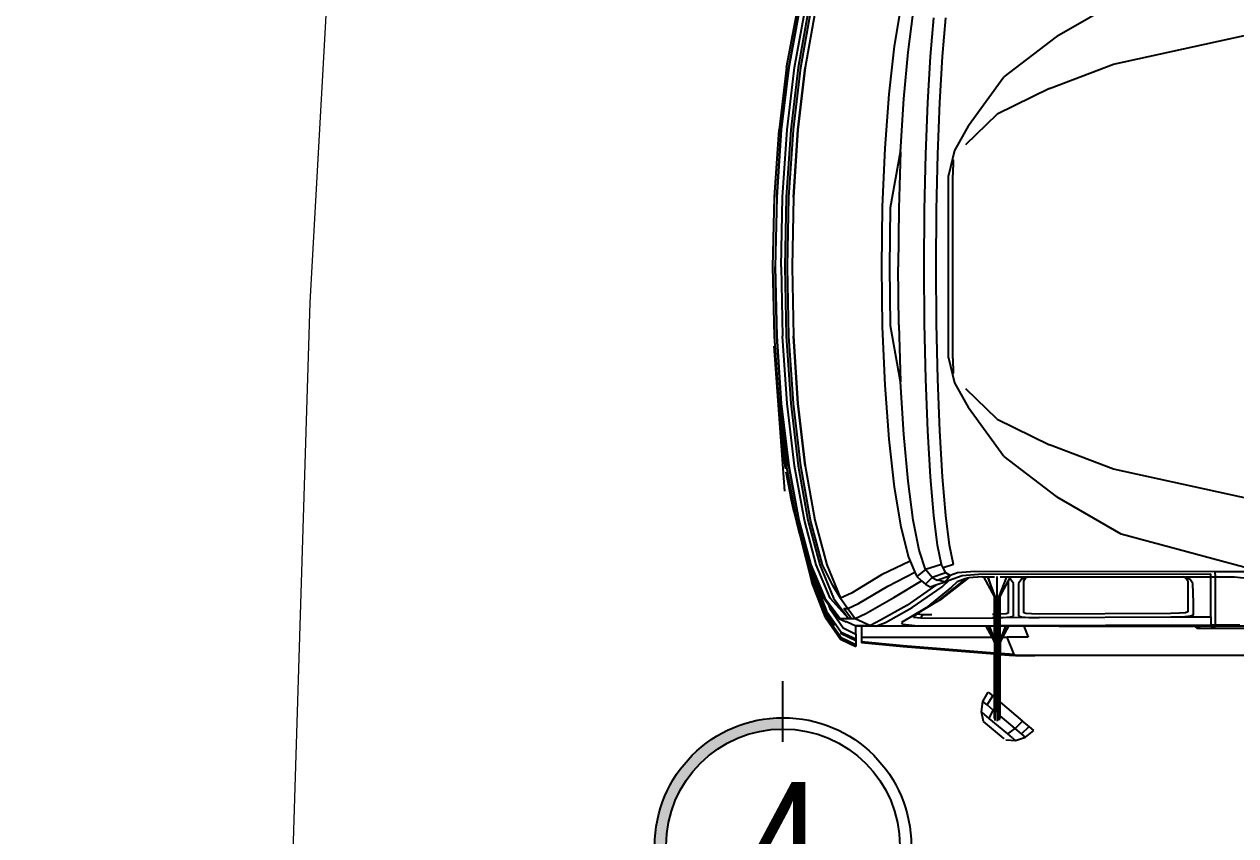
# Model space of a CAD drawing. Extents: x -28 to 149, y -33 to 76.
# Drawn here: x -8.627 to -4.369, y 25.161 to 28.013 of the extents above; entities that cross this region are included whole.
import ezdxf
from ezdxf.enums import TextEntityAlignment as Align

# ---------------------------------------------------------------- set-up
doc = ezdxf.new("R2010")
doc.units = 0
doc.linetypes.add('CENTER', pattern=[2, 1.25, -0.25, 0.25, -0.25])
for name, color, linetype in [('arq-aceras', 250, 'Continuous'), ('arq-carros', 8, 'Continuous'), ('arq-ejes-circulo', 3, 'Continuous'), ('arq-ejes-text', 2, 'Continuous')]:
    doc.layers.add(name, color=color, linetype=linetype)
doc.styles.add('dape 2', font='ARIALN.TTF', dxfattribs={"height": 2.5})

# ---------------------------------------------------------------- blocks, each defined once
blk = doc.blocks.new('*U156')
at = {"linetype": 'Continuous'}
h = blk.add_hatch(color=251, dxfattribs=at)
h.paths.add_polyline_path([(0.1643, 0.326), (0.1803, 0.326, -0.414214), (0, 0.1457), (0, 0.1617, 0.414214)])
h.paths.add_polyline_path([(-0.1643, 0.326), (-0.1803, 0.326, -0.414214), (0, 0.5063), (0, 0.4903, 0.414214)])
for p, q in [((0, 0.5577), (0, 0.4724)), ((0, 0.5432), (0, 0.4579)), ((-0.1464, 0.326), (-0.2317, 0.326)), ((0.1464, 0.326), (0.2317, 0.326)), ((0, 0.1796), (0, 0.0943))]:
    blk.add_line(p, q, dxfattribs=at)
at = {"linetype": 'CENTER', "ltscale": 0.7}
blk.add_line((0, 0.1457), (0, 0.1457), dxfattribs=at)
at = {"linetype": 'Continuous'}
for radius in [0.1803, 0.1643]:
    blk.add_circle((0, 0.326), radius, dxfattribs=at)
blk = doc.blocks.new('09')
for p, q in [((-4.4252, 0.9395), (-4.6501, 0.809)), ((-5.1977, 0.9151), (-5.2211, 0.7751)), ((-5.5991, 0.7003), (-5.5629, 0.8919)), ((-5.5566, 0.8913), (-5.5918, 0.6999)), ((-5.5918, 0.6999), (-5.5566, 0.8913)), ((-5.5716, 0.6999), (-5.537, 0.8913)), ((-5.5243, 0.8913), (-5.559, 0.6999)), ((-5.5497, 0.6999), (-5.5151, 0.8913)), ((-5.4996, 0.8913), (-5.5338, 0.6999)), ((-5.1724, 0.7541), (-5.1542, 0.8916)), ((-5.0937, 0.7388), (-5.0823, 0.8744)), ((-5.0516, 0.7388), (-5.0402, 0.8744)), ((-4.6519, 0.8079), (-4.6501, 0.809)), ((-4.451, 0.7117), (-3.9082, 0.8304)), ((-5.2211, 0.7751), (-5.2403, 0.6068)), ((-4.6519, 0.8079), (-4.8358, 0.6674)), ((-5.1874, 0.5897), (-5.1724, 0.7541)), ((-5.1031, 0.5772), (-5.0937, 0.7388)), ((-5.061, 0.5772), (-5.0516, 0.7388)), ((-5.5991, 0.7003), (-5.6259, 0.4817)), ((-5.618, 0.4815), (-5.5918, 0.6999)), ((-5.5918, 0.6999), (-5.6179, 0.4815)), ((-5.5974, 0.4815), (-5.5716, 0.6999)), ((-5.559, 0.6999), (-5.5847, 0.4815)), ((-5.5754, 0.4815), (-5.5497, 0.6999)), ((-5.5338, 0.6999), (-5.5593, 0.4815)), ((-5.5593, 0.4815), (-5.5338, 0.6999)), ((-4.675, 0.6269), (-4.451, 0.7117)), ((-4.9603, 0.4962), (-4.8358, 0.6674)), ((-5.2403, 0.6068), (-5.2546, 0.4165)), ((-4.675, 0.6269), (-4.8589, 0.536)), ((-5.1986, 0.4044), (-5.1874, 0.5897)), ((-5.1101, 0.3956), (-5.1031, 0.5772)), ((-5.068, 0.3956), (-5.061, 0.5772)), ((-4.9694, 0.4297), (-4.8589, 0.536)), ((-5.6424, 0.2446), (-5.6259, 0.4817)), ((-5.6179, 0.4815), (-5.6341, 0.2445)), ((-5.6341, 0.2445), (-5.618, 0.4815)), ((-5.6132, 0.2445), (-5.5974, 0.4815)), ((-5.5847, 0.4815), (-5.6005, 0.2445)), ((-5.5912, 0.2445), (-5.5754, 0.4815)), ((-5.5593, 0.4815), (-5.575, 0.2445)), ((-5.575, 0.2445), (-5.5593, 0.4815)), ((-4.9603, 0.4962), (-5.0098, 0.4089)), ((-5.2546, 0.4165), (-5.2634, 0.2112)), ((-5.2344, 0.2081), (-5.1986, 0.4044)), ((-5.1986, 0.4044), (-5.2054, 0.205)), ((-5.1144, 0.2004), (-5.1101, 0.3956)), ((-5.0723, 0.2004), (-5.068, 0.3956)), ((-5.0098, 0.4089), (-5.0304, 0.3206)), ((-5.0144, 0.3755), (-5.0148, 0.3229)), ((-5.0304, -0.3202), (-5.0304, 0.3206)), ((-5.0148, -0.3225), (-5.0148, 0.3229)), ((-5.648, 0.0002), (-5.6424, 0.2446)), ((-5.6341, 0.2445), (-5.6395, 0.0002)), ((-5.6341, 0.2445), (-5.6395, 0.0002)), ((-5.6341, 0.2445), (-5.6341, 0.2445)), ((-5.6186, 0.0002), (-5.6132, 0.2445)), ((-5.6005, 0.2445), (-5.6059, 0.0002)), ((-5.5966, 0.0002), (-5.5912, 0.2445)), ((-5.575, 0.2445), (-5.5803, 0.0002)), ((-5.2634, 0.2112), (-5.2664, 0.0002)), ((-5.2371, 0.0002), (-5.2344, 0.2081)), ((-5.2054, 0.205), (-5.2078, 0.0002)), ((-5.1159, 0.0002), (-5.1144, 0.2004)), ((-5.0738, 0.0002), (-5.0723, 0.2004)), ((-5.6424, -0.2443), (-5.648, 0.0002)), ((-5.6395, 0.0002), (-5.6341, -0.2442)), ((-5.6341, -0.2442), (-5.6395, 0.0002)), ((-5.6186, 0.0002), (-5.6132, -0.2442)), ((-5.6059, 0.0002), (-5.6005, -0.2442)), ((-5.5912, -0.2442), (-5.5966, 0.0002)), ((-5.5803, 0.0002), (-5.575, -0.2442)), ((-5.2664, 0.0002), (-5.2634, -0.2109)), ((-5.2344, -0.2078), (-5.2371, 0.0002)), ((-5.2054, -0.2047), (-5.2078, 0.0002)), ((-5.1144, -0.2001), (-5.1159, 0.0002)), ((-5.0723, -0.2001), (-5.0738, 0.0002)), ((-5.2634, -0.2109), (-5.2546, -0.4162)), ((-5.1986, -0.4041), (-5.2344, -0.2078)), ((-5.2054, -0.2047), (-5.1986, -0.4041)), ((-5.1101, -0.3952), (-5.1144, -0.2001)), ((-5.068, -0.3952), (-5.0723, -0.2001)), ((-5.6259, -0.4814), (-5.6424, -0.2443)), ((-5.6341, -0.2442), (-5.6179, -0.4811)), ((-5.618, -0.4811), (-5.6341, -0.2442)), ((-5.5974, -0.4811), (-5.6132, -0.2442)), ((-5.6005, -0.2442), (-5.5847, -0.4811)), ((-5.5754, -0.4811), (-5.5912, -0.2442)), ((-5.575, -0.2442), (-5.5593, -0.4811)), ((-5.5593, -0.4811), (-5.575, -0.2442)), ((-5.6053, -0.7888), (-5.6425, -0.2796)), ((-5.0304, -0.3202), (-5.0098, -0.4086)), ((-5.0148, -0.3225), (-5.0144, -0.3752)), ((-5.2546, -0.4162), (-5.2403, -0.6064)), ((-5.1874, -0.5893), (-5.1986, -0.4041)), ((-5.1031, -0.5768), (-5.1101, -0.3952)), ((-5.061, -0.5768), (-5.068, -0.3952)), ((-5.0098, -0.4086), (-4.9603, -0.4959)), ((-4.8589, -0.5356), (-4.9694, -0.4293)), ((-5.6259, -0.4814), (-5.5991, -0.6999)), ((-5.6201, -0.5699), (-5.6254, -0.5041)), ((-5.6254, -0.5041), (-5.6165, -0.6052)), ((-5.6167, -0.6036), (-5.6254, -0.5041)), ((-5.6251, -0.4814), (-5.6244, -0.4813)), ((-5.6227, -0.4813), (-5.6211, -0.4813)), ((-5.6196, -0.4813), (-5.618, -0.4812)), ((-5.618, -0.4812), (-5.618, -0.4811)), ((-5.5918, -0.6996), (-5.618, -0.4812)), ((-5.6179, -0.4811), (-5.5918, -0.6996)), ((-5.5716, -0.6996), (-5.5974, -0.4811)), ((-5.5847, -0.4811), (-5.559, -0.6996)), ((-5.5497, -0.6996), (-5.5754, -0.4811)), ((-5.5593, -0.4811), (-5.5338, -0.6996)), ((-5.5338, -0.6996), (-5.5593, -0.4811)), ((-4.8358, -0.6671), (-4.9603, -0.4959)), ((-4.8589, -0.5356), (-4.675, -0.6266)), ((-5.6178, -0.5941), (-5.6201, -0.5699)), ((-5.6201, -0.5699), (-5.6177, -0.5948)), ((-5.6177, -0.5948), (-5.6178, -0.5941)), ((-5.6177, -0.5948), (-5.6165, -0.6054)), ((-5.1724, -0.7538), (-5.1874, -0.5893)), ((-5.0937, -0.7384), (-5.1031, -0.5768)), ((-5.0516, -0.7384), (-5.061, -0.5768)), ((-5.6165, -0.6054), (-5.6167, -0.6036)), ((-5.6167, -0.6036), (-5.6165, -0.6052)), ((-5.6165, -0.6052), (-5.6161, -0.6088)), ((-5.6164, -0.6065), (-5.6165, -0.6054)), ((-5.6164, -0.6065), (-5.6164, -0.6067)), ((-5.6164, -0.6067), (-5.6161, -0.6088)), ((-5.616, -0.61), (-5.6161, -0.6088)), ((-5.6158, -0.6114), (-5.616, -0.61)), ((-5.6158, -0.6114), (-5.6155, -0.6141)), ((-5.6155, -0.6141), (-5.6155, -0.6145)), ((-5.6155, -0.6145), (-5.6146, -0.6224)), ((-5.6155, -0.6145), (-5.6137, -0.6296)), ((-5.6146, -0.6224), (-5.6134, -0.6321)), ((-5.6137, -0.6297), (-5.6137, -0.6296)), ((-5.6137, -0.6297), (-5.6129, -0.6364)), ((-5.6115, -0.6469), (-5.6137, -0.6297)), ((-5.6134, -0.6321), (-5.6129, -0.6364)), ((-5.6129, -0.6364), (-5.6127, -0.6381)), ((-5.6124, -0.64), (-5.6127, -0.6381)), ((-5.2403, -0.6064), (-5.2211, -0.7748)), ((-4.451, -0.7114), (-4.675, -0.6266)), ((-5.6124, -0.6403), (-5.6124, -0.64)), ((-5.6123, -0.6409), (-5.6124, -0.6403)), ((-5.612, -0.6432), (-5.6123, -0.6409)), ((-5.612, -0.6435), (-5.612, -0.6432)), ((-5.6119, -0.6442), (-5.612, -0.6435)), ((-5.6119, -0.6444), (-5.6119, -0.6442)), ((-5.6119, -0.6444), (-5.6118, -0.6446)), ((-5.6118, -0.6449), (-5.6118, -0.6446)), ((-5.6116, -0.6462), (-5.6118, -0.6449)), ((-5.6116, -0.6462), (-5.6098, -0.6601)), ((-5.6113, -0.6478), (-5.6115, -0.6469)), ((-5.6111, -0.6494), (-5.6113, -0.6478)), ((-5.6108, -0.652), (-5.6111, -0.6494)), ((-5.6111, -0.6494), (-5.6098, -0.6601)), ((-5.6061, -0.6859), (-5.6108, -0.652)), ((-5.6108, -0.652), (-5.6095, -0.6609)), ((-5.6098, -0.6601), (-5.6092, -0.6649)), ((-5.6023, -0.711), (-5.6095, -0.6609)), ((-5.6027, -0.7082), (-5.6095, -0.6609)), ((-5.6076, -0.6758), (-5.6092, -0.6649)), ((-5.6074, -0.6771), (-5.6076, -0.6758)), ((-5.6074, -0.6771), (-5.6068, -0.6816)), ((-4.8358, -0.6671), (-4.6519, -0.8076)), ((-5.6061, -0.6859), (-5.6068, -0.6816)), ((-5.6058, -0.6883), (-5.6061, -0.6859)), ((-5.6058, -0.6883), (-5.6056, -0.6893)), ((-5.6056, -0.6893), (-5.6043, -0.6982)), ((-5.6042, -0.6986), (-5.6043, -0.6982)), ((-5.6042, -0.6986), (-5.604, -0.6998)), ((-5.604, -0.6998), (-5.6027, -0.7082)), ((-5.6026, -0.7092), (-5.6027, -0.7082)), ((-5.6025, -0.7097), (-5.6026, -0.7092)), ((-5.6023, -0.711), (-5.6025, -0.7097)), ((-5.6005, -0.7217), (-5.589, -0.7858)), ((-5.587, -0.7953), (-5.6005, -0.7217)), ((-5.5629, -0.8915), (-5.5991, -0.6999)), ((-5.5918, -0.6996), (-5.5566, -0.891)), ((-5.5566, -0.891), (-5.5918, -0.6996)), ((-5.537, -0.891), (-5.5716, -0.6996)), ((-5.559, -0.6996), (-5.5243, -0.891)), ((-5.5151, -0.891), (-5.5497, -0.6996)), ((-5.5338, -0.6996), (-5.4996, -0.891)), ((-3.9082, -0.83), (-4.451, -0.7114)), ((-5.1542, -0.8913), (-5.1724, -0.7538)), ((-5.0823, -0.8741), (-5.0937, -0.7384)), ((-5.0402, -0.8741), (-5.0516, -0.7384)), ((-5.589, -0.7858), (-5.5861, -0.8002)), ((-5.587, -0.7953), (-5.5839, -0.8103)), ((-5.5861, -0.8002), (-5.587, -0.7953)), ((-5.5839, -0.8103), (-5.5861, -0.8002)), ((-5.5845, -0.8077), (-5.5861, -0.8002)), ((-5.585, -0.8059), (-5.5845, -0.8077)), ((-5.5818, -0.8208), (-5.585, -0.8059)), ((-5.5803, -0.8279), (-5.5845, -0.8077)), ((-5.2211, -0.7748), (-5.1977, -0.9148)), ((-4.6501, -0.8087), (-4.6519, -0.8076)), ((-4.6501, -0.8087), (-4.4252, -0.9392)), ((-5.5839, -0.8104), (-5.5839, -0.8103)), ((-5.5839, -0.8104), (-5.555, -0.9307)), ((-5.5771, -0.8415), (-5.5839, -0.8104)), ((-5.5803, -0.8279), (-5.5818, -0.8208)), ((-5.5793, -0.8325), (-5.5803, -0.8279)), ((-5.5793, -0.8325), (-5.5727, -0.8618)), ((-5.5771, -0.8415), (-5.5529, -0.9391)), ((-5.5725, -0.8626), (-5.5771, -0.8415)), ((-5.5727, -0.8618), (-5.5725, -0.8626)), ((-5.5725, -0.8626), (-5.5721, -0.864)), ((-5.5547, -0.9322), (-5.5721, -0.864)), ((-5.5596, -0.9034), (-5.5629, -0.8915)), ((-5.5566, -0.891), (-5.5137, -1.0481)), ((-5.5137, -1.0481), (-5.5566, -0.891)), ((-5.4949, -1.0481), (-5.537, -0.891)), ((-5.5243, -0.891), (-5.4822, -1.0481)), ((-5.4729, -1.0481), (-5.5151, -0.891)), ((-5.4996, -0.891), (-5.4578, -1.0481)), ((-5.1334, -0.9964), (-5.1542, -0.8913)), ((-5.0692, -0.9783), (-5.0823, -0.8741)), ((-5.0271, -0.9783), (-5.0402, -0.8741)), ((-5.5596, -0.9034), (-5.555, -0.9307)), ((-5.5535, -0.9252), (-5.5596, -0.9034)), ((-5.555, -0.9307), (-5.5529, -0.9391)), ((-5.5547, -0.9322), (-5.5529, -0.9429)), ((-5.5529, -0.9391), (-5.5547, -0.9322)), ((-5.5529, -0.929), (-5.5535, -0.9252)), ((-5.5259, -1.024), (-5.5535, -0.9252)), ((-5.5529, -0.929), (-5.5371, -0.9901)), ((-5.1977, -0.9148), (-5.1709, -1.021)), ((-5.5529, -0.9429), (-5.5107, -1.1091)), ((-5.5371, -0.9901), (-5.5482, -0.9567)), ((-5.5482, -0.9567), (-5.5316, -1.0118)), ((-5.055, -1.0467), (-5.0692, -0.9783)), ((-5.0129, -1.0467), (-5.0271, -0.9783)), ((-4.4252, -0.9392), (-4.4232, -0.9402)), ((-3.9312, -1.0729), (-4.4232, -0.9402)), ((-5.5259, -1.024), (-5.5371, -0.9901)), ((-5.5316, -1.0118), (-5.5107, -1.0927)), ((-5.5316, -1.0118), (-5.5301, -1.0166)), ((-5.5194, -1.047), (-5.5301, -1.0166)), ((-5.1709, -1.021), (-5.1649, -1.035)), ((-5.1108, -1.0647), (-5.1334, -0.9964)), ((-5.5194, -1.047), (-5.5259, -1.024)), ((-5.5194, -1.047), (-5.5189, -1.0489)), ((-5.5189, -1.0489), (-5.5182, -1.0504)), ((-5.5116, -1.0692), (-5.5182, -1.0504)), ((-5.5182, -1.0504), (-5.5133, -1.0618)), ((-5.5137, -1.0481), (-5.4695, -1.1536)), ((-5.4695, -1.1536), (-5.5137, -1.0481)), ((-5.5133, -1.0618), (-5.4731, -1.1543)), ((-5.4963, -1.113), (-5.5133, -1.0618)), ((-5.4468, -1.1648), (-5.4949, -1.0481)), ((-5.4822, -1.0481), (-5.4341, -1.1648)), ((-5.4374, -1.1211), (-5.4729, -1.0481)), ((-5.4578, -1.0481), (-5.4102, -1.1648)), ((-5.1649, -1.035), (-5.2657, -1.0832)), ((-5.1649, -1.035), (-5.1487, -1.0731)), ((-5.055, -1.0467), (-5.1108, -1.0647)), ((-5.0491, -1.0584), (-5.055, -1.0467)), ((-5.0129, -1.0467), (-5.0491, -1.0584)), ((-5.0403, -1.0758), (-5.0491, -1.0584)), ((-5.5116, -1.0692), (-5.5062, -1.0903)), ((-5.4963, -1.113), (-5.5116, -1.0692)), ((-5.5107, -1.0927), (-5.508, -1.0997)), ((-5.508, -1.0997), (-5.5062, -1.1067)), ((-5.508, -1.0997), (-5.4626, -1.2144)), ((-5.5062, -1.0903), (-5.4586, -1.2109)), ((-5.5062, -1.1067), (-5.4586, -1.229)), ((-5.2657, -1.0832), (-5.371, -1.1479)), ((-5.2439, -1.1232), (-5.1487, -1.0731)), ((-5.2221, -1.1631), (-5.1248, -1.1041)), ((-5.1487, -1.0731), (-5.1419, -1.089)), ((-5.1108, -1.0647), (-5.1419, -1.089)), ((-5.1419, -1.089), (-5.1248, -1.1041)), ((-5.1248, -1.1041), (-5.1117, -1.1156)), ((-5.0873, -1.0927), (-5.1117, -1.1156)), ((-5.0873, -1.0927), (-5.1108, -1.0647)), ((-5.0403, -1.0758), (-5.0873, -1.0927)), ((-5.0873, -1.0927), (-5.0701, -1.1017)), ((-5.0701, -1.1017), (-5.0243, -1.0859)), ((-5.0416, -1.1074), (-5.0701, -1.1017)), ((-5.0543, -1.1673), (-4.9654, -1.0995)), ((-5.0528, -1.1247), (-5.028, -1.1017)), ((-5.0416, -1.1074), (-5.0243, -1.0859)), ((-5.025, -1.0855), (-5.0403, -1.0758)), ((-5.028, -1.1017), (-4.9823, -1.0859)), ((-4.9982, -1.0758), (-5.025, -1.0855)), ((-5.0243, -1.0859), (-5.025, -1.0855)), ((-4.9723, -1.0974), (-4.9995, -1.1074)), ((-4.9383, -1.0717), (-4.9982, -1.0758)), ((-4.9723, -1.0974), (-4.9836, -1.108)), ((-4.9823, -1.0859), (-4.9255, -1.0802)), ((-4.9636, -1.0943), (-4.9723, -1.0974)), ((-4.9654, -1.0995), (-4.9591, -1.0939)), ((-4.9591, -1.0939), (-4.9636, -1.0943)), ((-4.9118, -1.0896), (-4.9591, -1.0939)), ((-4.093, -1.073), (-4.9383, -1.0717)), ((-4.9255, -1.0802), (-4.1082, -1.0794)), ((-4.9118, -1.0896), (-4.9063, -1.0896)), ((-4.8692, -1.1588), (-4.9063, -1.0896)), ((-4.9063, -1.0896), (-4.8927, -1.0896)), ((-4.8927, -1.0896), (-4.8692, -1.1588)), ((-4.8927, -1.0896), (-4.8925, -1.0896)), ((-4.8663, -1.1588), (-4.8925, -1.0896)), ((-4.8925, -1.0896), (-4.8689, -1.0896)), ((-4.8592, -1.5105), (-4.8592, -1.0889)), ((-4.8522, -1.1588), (-4.8259, -1.0896)), ((-4.8122, -1.0896), (-4.8522, -1.1588)), ((-4.8493, -1.1588), (-4.8206, -1.1054)), ((-4.8491, -1.0896), (-4.8259, -1.0896)), ((-4.8259, -1.0896), (-4.8122, -1.0896)), ((-4.8206, -1.1054), (-4.816, -1.0968)), ((-4.8206, -1.1054), (-4.8206, -1.2175)), ((-4.816, -1.0968), (-4.8121, -1.0896)), ((-4.8121, -1.0984), (-4.816, -1.0968)), ((-4.8122, -1.0896), (-4.8121, -1.0896)), ((-4.8121, -1.0896), (-4.7524, -1.0896)), ((-4.8023, -1.1131), (-4.8121, -1.0984)), ((-4.7743, -1.0984), (-4.7841, -1.1131)), ((-4.7524, -1.0896), (-4.7743, -1.0984)), ((-4.7659, -1.1037), (-4.7585, -1.0927)), ((-4.7659, -1.2166), (-4.7659, -1.1037)), ((-4.7585, -1.0927), (-4.7507, -1.0896)), ((-4.7524, -1.0896), (-4.7507, -1.0896)), ((-4.7507, -1.0896), (-4.2049, -1.0896)), ((-4.2049, -1.0896), (-4.1971, -1.0927)), ((-4.2049, -1.0896), (-4.2048, -1.0896)), ((-4.1814, -1.099), (-4.2048, -1.0896)), ((-4.2048, -1.0896), (-4.1082, -1.0897)), ((-4.1971, -1.0927), (-4.1898, -1.1037)), ((-4.1898, -1.1037), (-4.1896, -1.1714)), ((-4.1716, -1.1138), (-4.1814, -1.099)), ((-4.1083, -1.2304), (-4.1082, -1.0897)), ((-4.1082, -1.0897), (-4.1082, -1.0794)), ((-4.1082, -1.0897), (-4.0922, -1.0896)), ((-3.9312, -1.0729), (-4.093, -1.073)), ((-4.0922, -1.0896), (-4.093, -1.073)), ((-4.0922, -1.0896), (-4.0922, -1.0896)), ((-4.0922, -1.0896), (-4.0257, -1.0896)), ((-4.0919, -1.2303), (-4.0922, -1.0896)), ((-4.0257, -1.0896), (-3.971, -1.0955)), ((-5.4626, -1.2327), (-5.5107, -1.1091)), ((-5.4963, -1.113), (-5.4962, -1.1133)), ((-5.4961, -1.1135), (-5.4962, -1.1133)), ((-5.4102, -1.1648), (-5.4374, -1.1211)), ((-5.371, -1.1479), (-5.4102, -1.1648)), ((-5.3462, -1.1834), (-5.2439, -1.1232)), ((-5.0719, -1.1172), (-5.1768, -1.1903)), ((-5.1576, -1.1983), (-5.0528, -1.1247)), ((-5.1117, -1.1156), (-5.0949, -1.1247)), ((-5.0195, -1.1263), (-5.1094, -1.1987)), ((-5.0949, -1.1247), (-5.0719, -1.1172)), ((-5.0719, -1.1172), (-5.0416, -1.1074)), ((-4.9836, -1.108), (-5.0698, -1.1771)), ((-4.9995, -1.1074), (-5.0195, -1.1263)), ((-4.8023, -1.2279), (-4.8023, -1.1131)), ((-4.7841, -1.1131), (-4.7841, -1.227)), ((-4.1698, -1.1815), (-4.1716, -1.1138)), ((-5.4694, -1.1539), (-5.4731, -1.1543)), ((-5.4731, -1.1543), (-5.4686, -1.166)), ((-5.4695, -1.1536), (-5.4695, -1.1536)), ((-5.4695, -1.1536), (-5.4693, -1.1539)), ((-5.4694, -1.1539), (-5.4695, -1.1536)), ((-5.4647, -1.1648), (-5.4694, -1.1539)), ((-5.4693, -1.1539), (-5.4647, -1.1648)), ((-5.4686, -1.166), (-5.4647, -1.1648)), ((-5.4537, -1.1857), (-5.4686, -1.166)), ((-5.4647, -1.1648), (-5.4645, -1.1652)), ((-5.4645, -1.1652), (-5.4647, -1.1648)), ((-5.4645, -1.1652), (-5.4645, -1.1652)), ((-5.4645, -1.1652), (-5.4116, -1.2367)), ((-5.4537, -1.1857), (-5.4476, -1.2011)), ((-5.4137, -1.2384), (-5.4537, -1.1857)), ((-5.3819, -1.2367), (-5.4468, -1.1648)), ((-5.4341, -1.1648), (-5.3819, -1.2367)), ((-5.4102, -1.1648), (-5.3844, -1.2008)), ((-5.3844, -1.2008), (-5.3462, -1.1834)), ((-5.3213, -1.2188), (-5.2221, -1.1631)), ((-5.1768, -1.1903), (-5.2696, -1.2427)), ((-5.0698, -1.1771), (-5.1419, -1.2205)), ((-5.0698, -1.1771), (-5.0543, -1.1673)), ((-4.8663, -1.1588), (-4.8692, -1.1588)), ((-4.8692, -1.2221), (-4.8692, -1.1588)), ((-4.8663, -1.5094), (-4.8663, -1.1588)), ((-4.8522, -1.1588), (-4.8493, -1.1588)), ((-4.8522, -1.5094), (-4.8522, -1.1588)), ((-4.8493, -1.2217), (-4.8493, -1.1588)), ((-4.1896, -1.1714), (-4.1893, -1.2134)), ((-4.1691, -1.2239), (-4.1698, -1.1815)), ((-5.4303, -1.2608), (-5.4626, -1.2144)), ((-5.4626, -1.2327), (-5.4104, -1.3087)), ((-5.4586, -1.2109), (-5.4077, -1.2842)), ((-5.4586, -1.229), (-5.4077, -1.3034)), ((-5.4476, -1.2011), (-5.4002, -1.2699)), ((-5.3726, -1.2367), (-5.3987, -1.2008)), ((-5.3987, -1.2008), (-5.3844, -1.2008)), ((-5.3844, -1.2008), (-5.3585, -1.2367)), ((-5.3585, -1.2367), (-5.3213, -1.2188)), ((-5.2518, -1.2504), (-5.1576, -1.1983)), ((-5.1094, -1.1987), (-5.195, -1.2509)), ((-5.1419, -1.2205), (-5.1551, -1.2285)), ((-5.1551, -1.2285), (-5.1532, -1.2319)), ((-5.1418, -1.221), (-5.1532, -1.2319)), ((-5.1532, -1.2319), (-5.1279, -1.2346)), ((-5.1418, -1.221), (-5.1419, -1.2205)), ((-5.1211, -1.2232), (-5.1418, -1.221)), ((-5.1211, -1.2232), (-5.1279, -1.2346)), ((-5.1279, -1.2346), (-5.0892, -1.2354)), ((-5.0891, -1.2239), (-5.1211, -1.2232)), ((-5.0892, -1.2354), (-4.8754, -1.2342)), ((-4.8754, -1.2342), (-4.8692, -1.2341)), ((-4.8692, -1.2342), (-4.8754, -1.2342)), ((-4.8692, -1.2221), (-4.8753, -1.2223)), ((-4.8692, -1.2341), (-4.8692, -1.2221)), ((-4.8692, -1.2342), (-4.8692, -1.2341)), ((-4.8692, -1.2617), (-4.8692, -1.2342)), ((-4.8479, -1.2216), (-4.8493, -1.2217)), ((-4.8493, -1.2337), (-4.8493, -1.2217)), ((-4.7112, -1.2333), (-4.8493, -1.2341)), ((-4.8493, -1.2337), (-4.8388, -1.2334)), ((-4.8493, -1.2341), (-4.8493, -1.2337)), ((-4.8493, -1.2616), (-4.8493, -1.2341)), ((-4.8279, -1.2199), (-4.8479, -1.2216)), ((-4.8388, -1.2334), (-4.8121, -1.2311)), ((-4.8206, -1.2175), (-4.8279, -1.2199)), ((-4.8121, -1.2311), (-4.8023, -1.2279)), ((-4.7841, -1.227), (-4.7743, -1.2302)), ((-4.7743, -1.2302), (-4.7476, -1.2325)), ((-4.7586, -1.219), (-4.7659, -1.2166)), ((-4.7385, -1.2207), (-4.7586, -1.219)), ((-4.7476, -1.2325), (-4.7112, -1.2333)), ((-4.7112, -1.2213), (-4.7385, -1.2207)), ((-4.2495, -1.219), (-4.7112, -1.2213)), ((-4.7112, -1.2333), (-4.2495, -1.2312)), ((-4.2191, -1.2181), (-4.2495, -1.219)), ((-4.2495, -1.2312), (-4.2089, -1.2302)), ((-4.2495, -1.2312), (-4.1083, -1.2304)), ((-4.1973, -1.2161), (-4.2191, -1.2181)), ((-4.2089, -1.2302), (-4.1797, -1.2275)), ((-4.1893, -1.2134), (-4.1973, -1.2161)), ((-4.1797, -1.2275), (-4.1691, -1.2239)), ((-4.1083, -1.2304), (-4.1085, -1.259)), ((-4.0917, -1.259), (-4.0919, -1.2303)), ((-5.4116, -1.2367), (-5.4137, -1.2384)), ((-5.3918, -1.2478), (-5.4137, -1.2384)), ((-5.4116, -1.2367), (-5.3819, -1.2367)), ((-5.4002, -1.2699), (-5.3561, -1.2912)), ((-5.39, -1.2504), (-5.3918, -1.2478)), ((-5.3893, -1.2488), (-5.3918, -1.2478)), ((-5.3893, -1.2488), (-5.39, -1.2504)), ((-5.3562, -1.263), (-5.3893, -1.2488)), ((-5.3819, -1.2367), (-5.3726, -1.2367)), ((-5.3726, -1.2367), (-5.3585, -1.2367)), ((-5.3585, -1.2367), (-5.3048, -1.261)), ((-5.3564, -1.261), (-5.3562, -1.263)), ((-5.3564, -1.261), (-5.3048, -1.261)), ((-5.3561, -1.263), (-5.3562, -1.263)), ((-5.3368, -1.2633), (-5.3561, -1.263)), ((-5.3561, -1.2912), (-5.3561, -1.263)), ((-5.3368, -1.2633), (-5.3356, -1.2633)), ((-5.3356, -1.2633), (-5.3357, -1.319)), ((-5.3356, -1.2633), (-5.3356, -1.3027)), ((-5.2855, -1.2633), (-5.3356, -1.2633)), ((-5.2696, -1.2427), (-5.3048, -1.261)), ((-5.3048, -1.261), (-5.2855, -1.2633)), ((-5.2855, -1.2633), (-5.2518, -1.2504)), ((-5.2855, -1.2633), (-5.0841, -1.2624)), ((-4.8995, -1.2633), (-5.2855, -1.2633)), ((-5.195, -1.2509), (-5.1906, -1.2567)), ((-5.1906, -1.2567), (-5.1481, -1.2611)), ((-5.1481, -1.2611), (-5.0841, -1.2624)), ((-5.0841, -1.2624), (-4.8692, -1.2617)), ((-5.0841, -1.2624), (-4.8998, -1.2626)), ((-5.0841, -1.2624), (-4.8999, -1.2626)), ((-4.8999, -1.2626), (-4.8998, -1.2626)), ((-4.8999, -1.2626), (-4.8886, -1.2626)), ((-4.8998, -1.2626), (-4.8995, -1.2633)), ((-4.8995, -1.2633), (-4.8783, -1.3027)), ((-4.8692, -1.3197), (-4.8886, -1.2626)), ((-4.8886, -1.2626), (-4.888, -1.2626)), ((-4.888, -1.2626), (-4.8692, -1.312)), ((-4.888, -1.2626), (-4.8692, -1.2626)), ((-4.8692, -1.2626), (-4.8692, -1.2617)), ((-4.8692, -1.312), (-4.8692, -1.2626)), ((-4.8493, -1.2616), (-4.1085, -1.259)), ((-4.8493, -1.2626), (-4.8493, -1.2616)), ((-4.8306, -1.2626), (-4.8493, -1.312)), ((-4.8493, -1.2626), (-4.8306, -1.2626)), ((-4.8493, -1.312), (-4.8493, -1.2626)), ((-4.8493, -1.3146), (-4.8193, -1.2627)), ((-4.819, -1.2633), (-4.8402, -1.3027)), ((-4.8306, -1.2626), (-4.8193, -1.2627)), ((-4.8193, -1.2627), (-4.8187, -1.2627)), ((-4.8187, -1.2627), (-4.819, -1.2633)), ((-4.766, -1.2633), (-4.819, -1.2633)), ((-4.8187, -1.2627), (-4.8187, -1.2627)), ((-4.8187, -1.2627), (-4.7056, -1.2628)), ((-4.8187, -1.2627), (-4.7057, -1.2627)), ((-4.766, -1.2633), (-4.7501, -1.3027)), ((-4.3174, -1.2633), (-4.766, -1.2633)), ((-4.7056, -1.2628), (-4.7057, -1.2627)), ((-4.7057, -1.2627), (-4.6412, -1.2628)), ((-4.7056, -1.2628), (-4.6412, -1.2629)), ((-4.6412, -1.2628), (-4.6412, -1.2629)), ((-4.6412, -1.2628), (-4.4944, -1.2629)), ((-4.6412, -1.2629), (-4.4944, -1.2631)), ((-4.4944, -1.2629), (-4.4944, -1.2631)), ((-4.4944, -1.2629), (-4.165, -1.2632)), ((-4.4944, -1.2631), (-4.3174, -1.2633)), ((-4.165, -1.2633), (-4.3174, -1.2633)), ((-4.165, -1.2633), (-4.165, -1.2632)), ((-4.165, -1.2632), (-4.1611, -1.2632)), ((-4.1578, -1.2709), (-4.165, -1.2633)), ((-4.1611, -1.2632), (-4.1549, -1.2709)), ((-4.1611, -1.2632), (-4.1505, -1.2632)), ((-4.1578, -1.2709), (-4.1549, -1.2709)), ((-4.1549, -1.2709), (-4.1469, -1.2709)), ((-4.1505, -1.2632), (-4.1469, -1.2709)), ((-4.1082, -1.2633), (-4.1505, -1.2632)), ((-4.1469, -1.2709), (-3.8625, -1.2709)), ((-4.1085, -1.259), (-4.0917, -1.259)), ((-4.1085, -1.259), (-4.1082, -1.2633)), ((-4.1082, -1.2633), (-4.0918, -1.2633)), ((-4.0918, -1.2633), (-4.0917, -1.259)), ((-3.8589, -1.2632), (-4.0918, -1.2633)), ((-4.0917, -1.259), (-4.0069, -1.2587)), ((-5.4077, -1.2842), (-5.4104, -1.2894)), ((-5.3561, -1.3147), (-5.4104, -1.2894)), ((-5.4077, -1.3034), (-5.4104, -1.3087)), ((-5.4104, -1.3087), (-5.3561, -1.3344)), ((-5.4077, -1.2842), (-5.3561, -1.3084)), ((-5.4077, -1.3034), (-5.3561, -1.328)), ((-5.3561, -1.2912), (-5.3561, -1.3084)), ((-5.3561, -1.3084), (-5.3561, -1.3147)), ((-5.3561, -1.3147), (-5.3561, -1.328)), ((-5.3357, -1.319), (-5.3357, -1.3215)), ((-5.1891, -1.3328), (-5.3357, -1.319)), ((-5.3356, -1.3027), (-4.8783, -1.3027)), ((-4.8783, -1.3027), (-4.8692, -1.3197)), ((-4.8692, -1.3197), (-4.8692, -1.312)), ((-4.8692, -1.3197), (-4.8692, -1.3579)), ((-4.8402, -1.3027), (-4.8493, -1.3197)), ((-4.8493, -1.3146), (-4.8493, -1.312)), ((-4.8493, -1.3197), (-4.8493, -1.3146)), ((-4.8493, -1.3197), (-4.8493, -1.3594)), ((-4.8402, -1.3027), (-4.8238, -1.3027)), ((-4.7999, -1.3633), (-4.8238, -1.3027)), ((-4.7501, -1.3027), (-4.8238, -1.3027)), ((-5.3561, -1.328), (-5.3561, -1.3344)), ((-5.3357, -1.3215), (-5.3356, -1.3224)), ((-5.1892, -1.3353), (-5.3357, -1.3215)), ((-5.1898, -1.3361), (-5.3356, -1.3224)), ((-5.1898, -1.3361), (-5.1894, -1.3361)), ((-4.8692, -1.3614), (-5.1894, -1.3361)), ((-4.8692, -1.3611), (-5.1894, -1.3361)), ((-5.1892, -1.3353), (-4.8692, -1.3603)), ((-4.8692, -1.3579), (-5.1891, -1.3328)), ((-4.8692, -1.3579), (-4.8692, -1.3603)), ((-4.8692, -1.3603), (-4.8692, -1.3611)), ((-4.8692, -1.3611), (-4.8692, -1.3614)), ((-4.8692, -1.5137), (-4.8692, -1.3614)), ((-4.7999, -1.3633), (-4.8493, -1.3594)), ((-4.8493, -1.3594), (-4.8493, -1.3618)), ((-4.8493, -1.3618), (-4.7979, -1.3659)), ((-4.8493, -1.3618), (-4.8493, -1.3626)), ((-4.7951, -1.3668), (-4.8493, -1.3626)), ((-4.8493, -1.3626), (-4.8493, -1.363)), ((-4.8493, -1.363), (-4.8004, -1.3669)), ((-4.8493, -1.5305), (-4.8493, -1.363)), ((-4.7951, -1.3668), (-4.8004, -1.3669)), ((-4.7998, -1.3634), (-4.7999, -1.3633)), ((-4.7979, -1.3659), (-4.7998, -1.3634)), ((-4.7978, -1.3659), (-4.7979, -1.3659)), ((-4.7951, -1.3668), (-4.7978, -1.3659)), ((-4.7978, -1.3659), (-3.5851, -1.3659)), ((-4.7951, -1.3668), (-4.7268, -1.3669)), ((-4.7184, -1.3668), (-4.7268, -1.3669)), ((-4.6502, -1.3669), (-4.7184, -1.3668)), ((-4.6487, -1.3668), (-4.6502, -1.3669)), ((-4.5867, -1.3668), (-4.6487, -1.3668)), ((-4.5735, -1.3669), (-4.5867, -1.3668)), ((-4.5447, -1.3669), (-4.5735, -1.3669)), ((-4.5366, -1.3668), (-4.5447, -1.3669)), ((-4.4743, -1.3668), (-4.5366, -1.3668)), ((-4.4715, -1.3669), (-4.4743, -1.3668)), ((-3.5851, -1.3669), (-4.4715, -1.3669)), ((-4.9149, -1.5643), (-4.9093, -1.5282)), ((-4.9093, -1.5282), (-4.8906, -1.4957)), ((-4.8949, -1.5404), (-4.9093, -1.5282)), ((-4.8949, -1.5404), (-4.8751, -1.5089)), ((-4.8906, -1.4957), (-4.8751, -1.5089)), ((-4.8692, -1.5137), (-4.8751, -1.5089)), ((-4.8692, -1.5529), (-4.8692, -1.5137)), ((-4.8592, -1.5105), (-4.8663, -1.5094)), ((-4.8663, -1.5624), (-4.8663, -1.5094)), ((-4.8522, -1.5094), (-4.8592, -1.5105)), ((-4.8592, -1.5645), (-4.8592, -1.5105)), ((-4.8522, -1.5624), (-4.8522, -1.5094)), ((-4.8493, -1.5305), (-4.7701, -1.597)), ((-4.8493, -1.5786), (-4.8493, -1.5305)), ((-4.9068, -1.5985), (-4.9149, -1.5643)), ((-4.9039, -1.5736), (-4.9149, -1.5643)), ((-4.8873, -1.5875), (-4.9039, -1.5736)), ((-4.8733, -1.5585), (-4.8949, -1.5404)), ((-4.8873, -1.5875), (-4.8733, -1.5585)), ((-4.8733, -1.5585), (-4.8692, -1.5529)), ((-4.8692, -1.5619), (-4.8733, -1.5585)), ((-4.8692, -1.5619), (-4.8692, -1.5529)), ((-4.8692, -1.588), (-4.8692, -1.5619)), ((-4.8592, -1.5645), (-4.8663, -1.5624)), ((-4.8663, -1.5946), (-4.8663, -1.5624)), ((-4.8522, -1.5624), (-4.8592, -1.5645)), ((-4.8592, -1.5645), (-4.8592, -1.5972)), ((-4.8522, -1.5624), (-4.8522, -1.5944)), ((-4.8443, -1.6508), (-4.9068, -1.5985)), ((-4.822, -1.6424), (-4.8873, -1.5875)), ((-4.7958, -1.6234), (-4.8493, -1.5786)), ((-4.8493, -1.5877), (-4.8493, -1.5786)), ((-4.7958, -1.6234), (-4.7701, -1.597)), ((-4.7742, -1.6416), (-4.7467, -1.6166)), ((-4.7467, -1.6166), (-4.7701, -1.597)), ((-4.731, -1.6297), (-4.7467, -1.6166)), ((-4.8354, -1.6584), (-4.8443, -1.6508)), ((-4.8353, -1.6584), (-4.8354, -1.6584)), ((-4.822, -1.6424), (-4.7958, -1.6234)), ((-4.8054, -1.6562), (-4.822, -1.6424)), ((-4.8054, -1.6562), (-4.7944, -1.6655)), ((-4.7742, -1.6416), (-4.7958, -1.6234)), ((-4.7944, -1.6655), (-4.7598, -1.6537)), ((-4.7598, -1.6537), (-4.7742, -1.6416)), ((-4.7598, -1.6537), (-4.731, -1.6297)), ((-4.8294, -1.6634), (-4.7944, -1.6655))]:
    blk.add_line(p, q)

msp = doc.modelspace()

# ---------------------------------------------------------------- linework, layer by layer
at = {"layer": 'arq-aceras', "lineweight": 0, "flags": 128}
msp.add_lwpolyline([(-6.5726, 47.408), (-6.7213, 43.2975), (-7.6225, 27.0348), (-8.6267, -5.258), (-6.7295, -7.4387), (25.9393, -5.7721), (34.2322, -5.1841), (38.1082, -5.1802), (44.1971, -4.7943), (60.4624, -4.0193)], dxfattribs=at)

# ---------------------------------------------------------------- block references
at = {"layer": 'arq-carros'}
msp.add_blockref('09', (-0.3481, 27.1609), dxfattribs=at)
at = {"layer": 'arq-ejes-circulo', "xscale": 2.5, "yscale": 2.5, "zscale": 2.5, "rotation": 180}
msp.add_blockref('*U156', (-5.9601, 25.94), dxfattribs=at)

# ---------------------------------------------------------------- texts
at = {"layer": 'arq-ejes-text', "style": 'dape 2'}
msp.add_text('4', height=0.45, dxfattribs=at).set_placement((-5.9602, 25.125), align=Align.MIDDLE)

doc.saveas('drawing.dxf')
